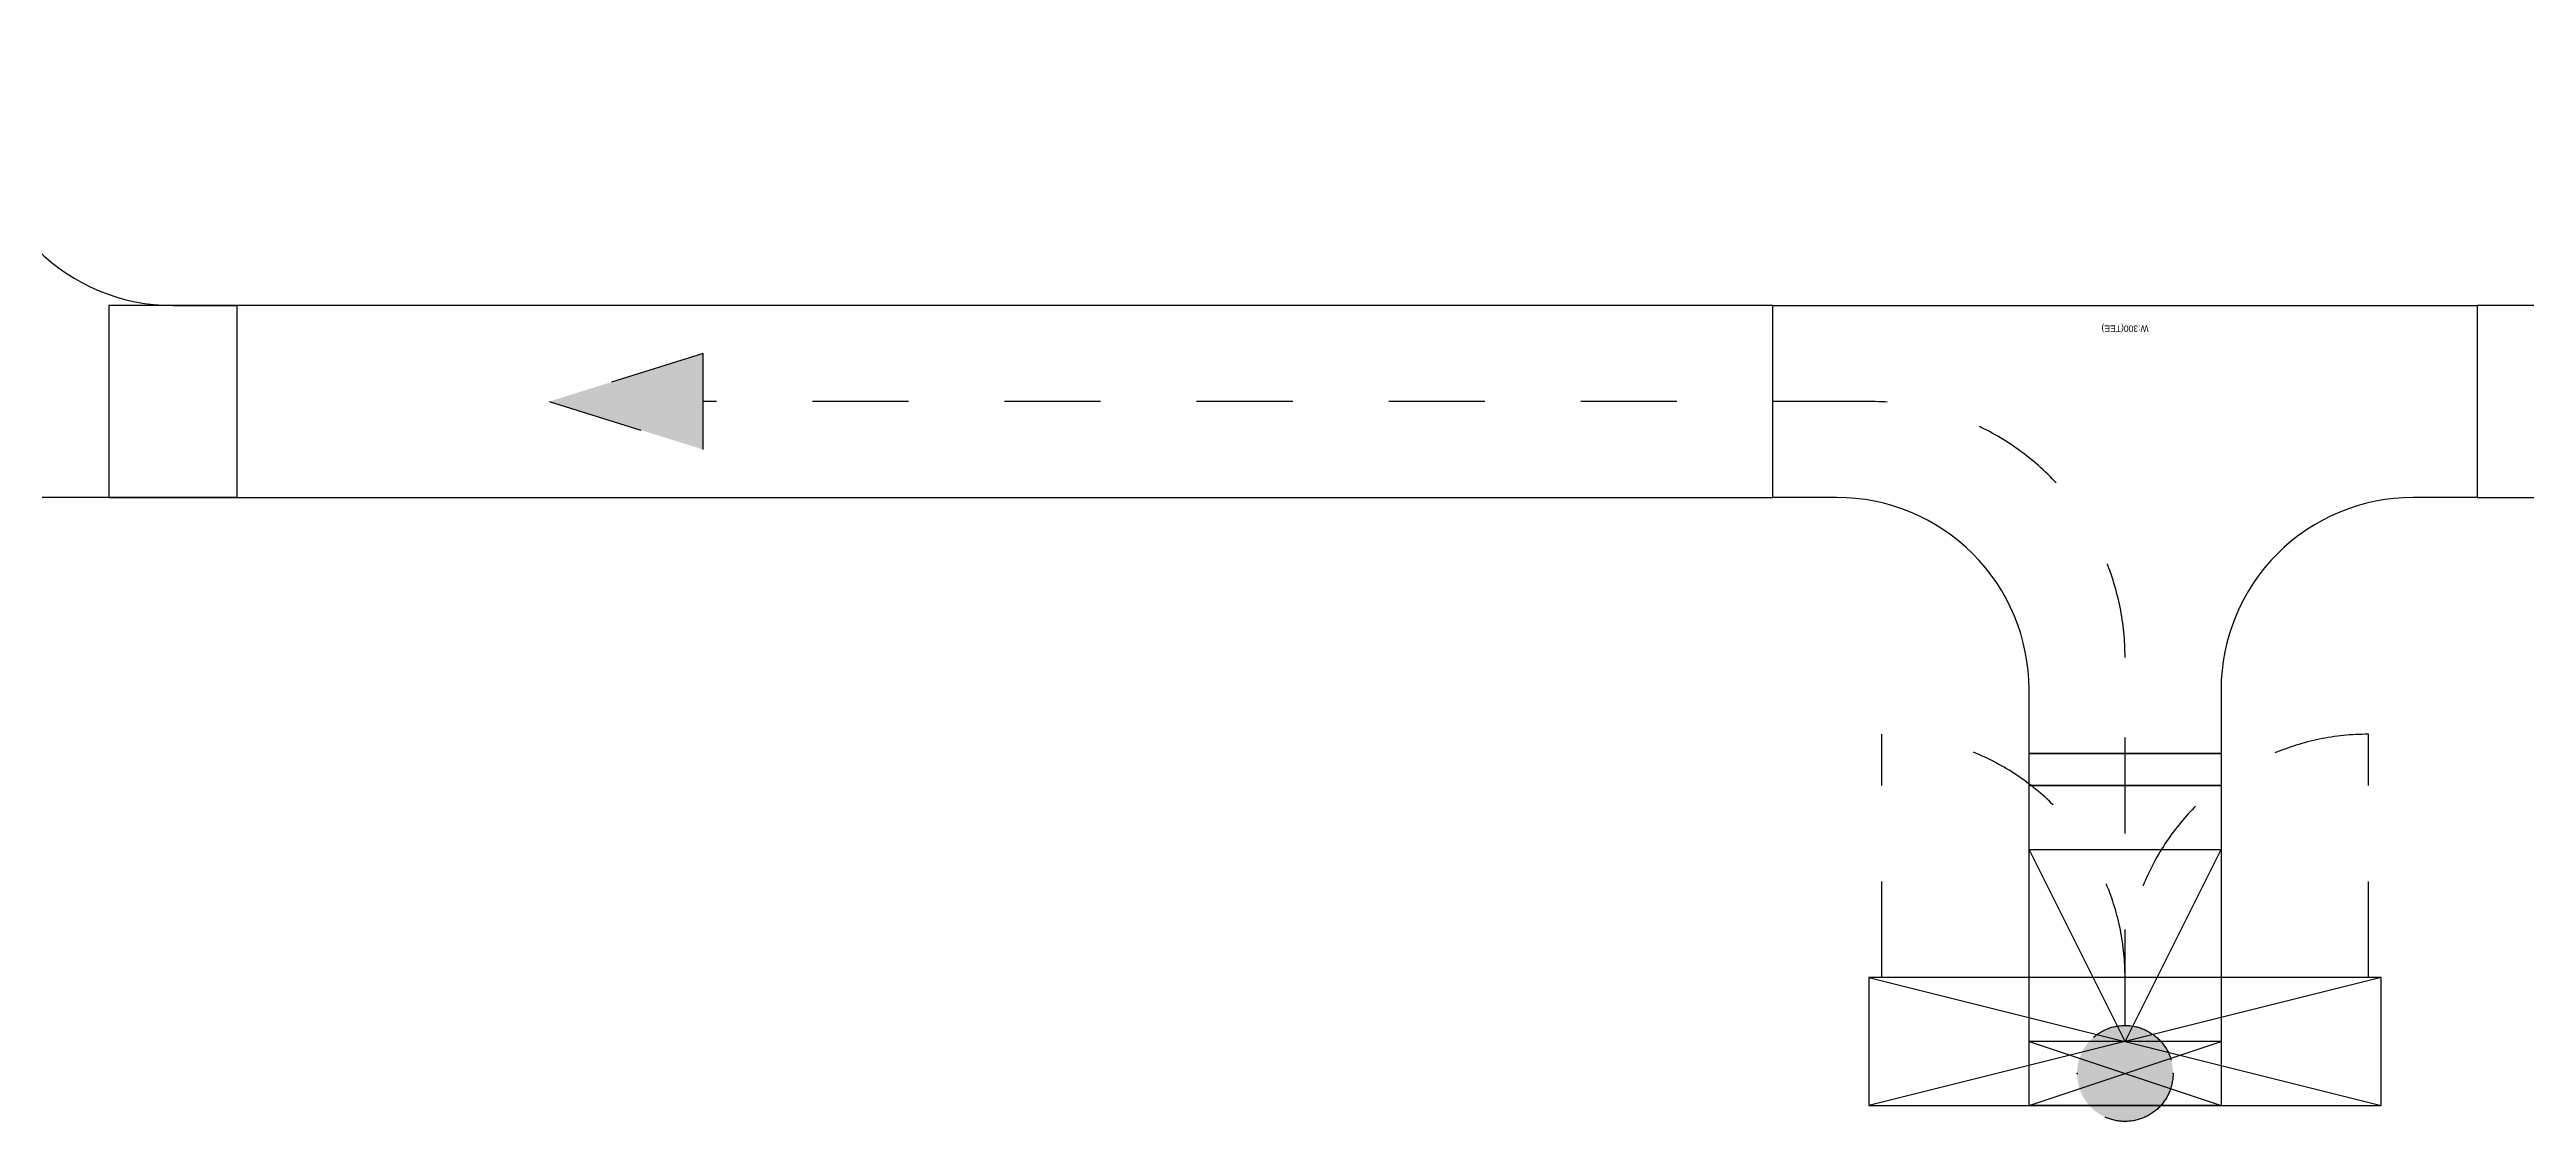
# Model space of a CAD drawing. Header units: millimetres. Extents: x 88028 to 500787, y -530175 to 1035835.
# Drawn here: x 289257 to 293126, y -323825 to -322150 of the extents above; entities that cross this region are included whole.
import ezdxf
from ezdxf.enums import TextEntityAlignment as Align
from ezdxf.xclip import XClip

# ---------------------------------------------------------------- set-up
doc = ezdxf.new("R2010")
doc.units = ezdxf.units.MM
doc.header["$LTSCALE"] = 150
doc.header["$XCLIPFRAME"] = 0
doc.linetypes.add('D1', pattern=[3, 1, -1, 1])
for name, color, linetype in [('------01 Motor Control Panel or Center', 4, 'Continuous'), ('-----00 LV_CABLE', 2, 'Continuous'), ('-----26 Electrical Cable Tray', 200, 'Continuous')]:
    doc.layers.add(name, color=color, linetype=linetype)
doc.styles.add('LGR', font='LGSmHaTR.ttf')

# ---------------------------------------------------------------- blocks, each defined once
blk = doc.blocks.new('TRAY(VERT)')
at = {"color": 0}
for p, q in [((0, 400), (0, 500)), ((0, 500), (300, 500)), ((300, 500), (300, 400)), ((0, 0), (0, 400)), ((300, 400), (300, 0)), ((300, 0), (0, 0))]:
    blk.add_line(p, q, dxfattribs=at)
at = {"color": 8}
for p, q in [((150, 100), (0, 400)), ((0, 400), (300, 400)), ((150, 100), (300, 400)), ((0, 100), (300, 0)), ((0, 0), (300, 100)), ((300, 100), (0, 100))]:
    blk.add_line(p, q, dxfattribs=at)
blk = doc.blocks.new('*U26')
at = {"color": 0}
blk.add_lwpolyline([(-1100, 0), (-1000, 0, 0.414214), (-700, 300), (-700, 400), (-400, 400), (-400, 300, 0.414214), (-100, 0), (0, 0), (0, -300), (-1100, -300)], format="xyb", close=True, dxfattribs=at)
at = {"color": 0, "style": 'LGR'}
blk.add_text('W:300(TEE)', height=10, dxfattribs=at).set_placement((-550, -265), align=Align.MIDDLE)
blk = doc.blocks.new('MCP_EQUIPMENT-2')
for p, q in [((200, 400), (0, -400)), ((200, -400), (0, 400))]:
    blk.add_line(p, q)
at = {"color": 1, "linetype": 'D1'}
for p, q in [((200, 380), (580, 380)), ((200, -380), (580, -380))]:
    blk.add_line(p, q, dxfattribs=at)
blk.add_lwpolyline([(200, 400), (0, 400), (0, -400), (200, -400)], close=True)
for centre, start, end in [((200, 380), 270, 0), ((200, -380), 0, 90)]:
    blk.add_arc(centre, 380, start, end, dxfattribs=at)
blk = doc.blocks.new('11')
at = {"linetype": 'D1'}
h = blk.add_hatch(color=256, dxfattribs=at)
edge = h.paths.add_edge_path()
edge.add_arc((0, 0), 75, 0, 360)
blk.add_circle((0, 0), 75, dxfattribs=at)
for p in [(0, 75), (-75, 0), (75, 0), (0, -75)]:
    blk.add_point(p, dxfattribs=at)
blk = doc.blocks.new('22')
at = {"linetype": 'D1'}
h = blk.add_hatch(color=0, dxfattribs=at)
h.dxf.hatch_style = 1
h.paths.add_polyline_path([(0, 0), (-240.6, 75), (-240.6, -75)])
at = {"color": 0, "linetype": 'D1'}
blk.add_lwpolyline([(-240.6, -75), (0, 0), (-240.6, 75)], close=True, dxfattribs=at)
blk = doc.blocks.new('A$C61218776')
at = {"layer": '-----00 LV_CABLE', "linetype": 'D1', "elevation": 0}
blk.add_lwpolyline([(67449, -63120), (67449, -62545, 0.414214), (67049, -62145), (65228.5, -62145)], format="xyb", dxfattribs=at)
at = {"layer": '-----26 Electrical Cable Tray', "elevation": 0}
for points in [[(64300, -62295), (66899, -62295), (66899, -61995), (64300, -61995)], [(64300, -62295), (66899, -62295), (66899, -61995), (64300, -61995)], [(67999, -62295), (119300, -62295), (119300, -61995), (67999, -61995)], [(67299, -62695), (67599, -62695), (67599, -62745), (67299, -62745)]]:
    blk.add_lwpolyline(points, close=True, dxfattribs=at)
at = {"layer": '------01 Motor Control Panel or Center', "rotation": 89.99999999999999}
blk.add_blockref('MCP_EQUIPMENT-2', (67449, -63245, 0), dxfattribs=at)
blk.add_blockref('MCP_EQUIPMENT-2', (67449, -63245, 0), dxfattribs=at)
at = {"layer": '-----00 LV_CABLE', "linetype": 'D1', "rotation": 180}
blk.add_blockref('22', (64987.9, -62145), dxfattribs=at)
at = {"layer": '-----00 LV_CABLE', "linetype": 'D1'}
blk.add_blockref('11', (67449, -63195, 0), dxfattribs=at)
at = {"layer": '-----26 Electrical Cable Tray'}
for name, p in [('*U26', (64500, -61995)), ('TRAY(VERT)', (67299, -63245, 0)), ('TRAY(VERT)', (67299, -63245, 0))]:
    blk.add_blockref(name, p, dxfattribs=at)
at = {"layer": '-----26 Electrical Cable Tray', "rotation": 179.9999999999999}
blk.add_blockref('*U26', (66899, -62295, 0), dxfattribs=at)
blk.add_blockref('*U26', (66899, -62295, 0), dxfattribs=at)

msp = doc.modelspace()

# ---------------------------------------------------------------- block references
ref = msp.add_blockref('A$C61218776', (225050, -260555))
XClip(ref).set_block_clipping_path([(31900.0000000001, -88294.983052245), (136900.0000000001, -14294.983052245)])

doc.saveas('drawing.dxf')
